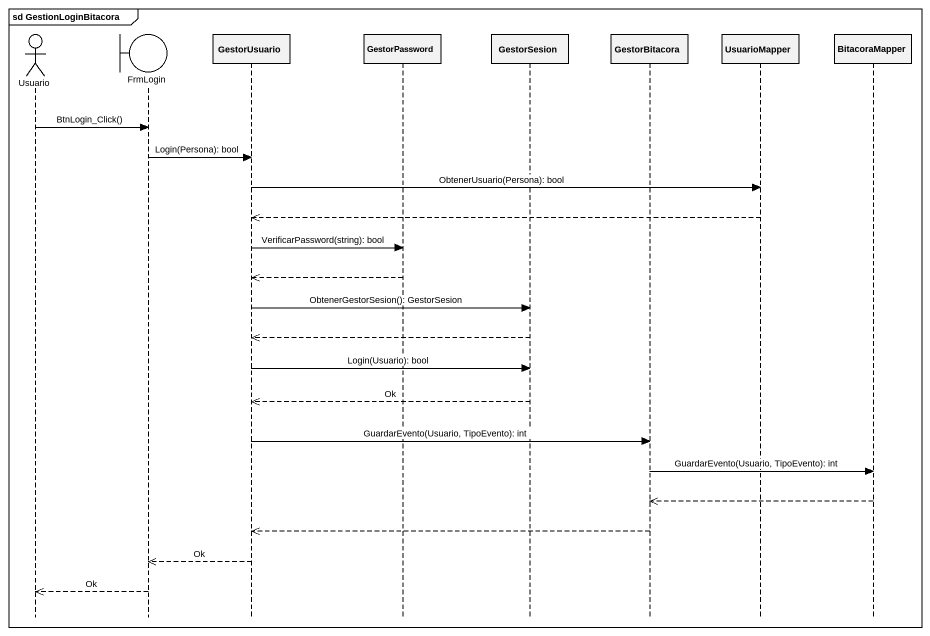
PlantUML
@startuml
mainframe sd GestionLoginBitacora
hide footbox
actor Usuario
boundary FrmLogin
participant GestorUsuario
participant GestorPassword
participant GestorSesion
participant GestorBitacora
participant UsuarioMapper
participant BitacoraMapper

Usuario -> FrmLogin : BtnLogin_Click()
FrmLogin -> GestorUsuario : Login(Persona): bool
GestorUsuario -> UsuarioMapper : ObtenerUsuario(Persona): bool
UsuarioMapper -->> GestorUsuario
GestorUsuario -> GestorPassword : VerificarPassword(string): bool
GestorPassword -->> GestorUsuario
GestorUsuario -> GestorSesion : ObtenerGestorSesion(): GestorSesion
GestorSesion -->> GestorUsuario
GestorUsuario -> GestorSesion : Login(Usuario): bool
GestorSesion -->> GestorUsuario : Ok
GestorUsuario -> GestorBitacora : GuardarEvento(Usuario, TipoEvento): int
GestorBitacora -> BitacoraMapper : GuardarEvento(Usuario, TipoEvento): int
BitacoraMapper -->> GestorBitacora
GestorBitacora -->> GestorUsuario
GestorUsuario -->> FrmLogin : Ok
FrmLogin -->> Usuario : Ok
@enduml
